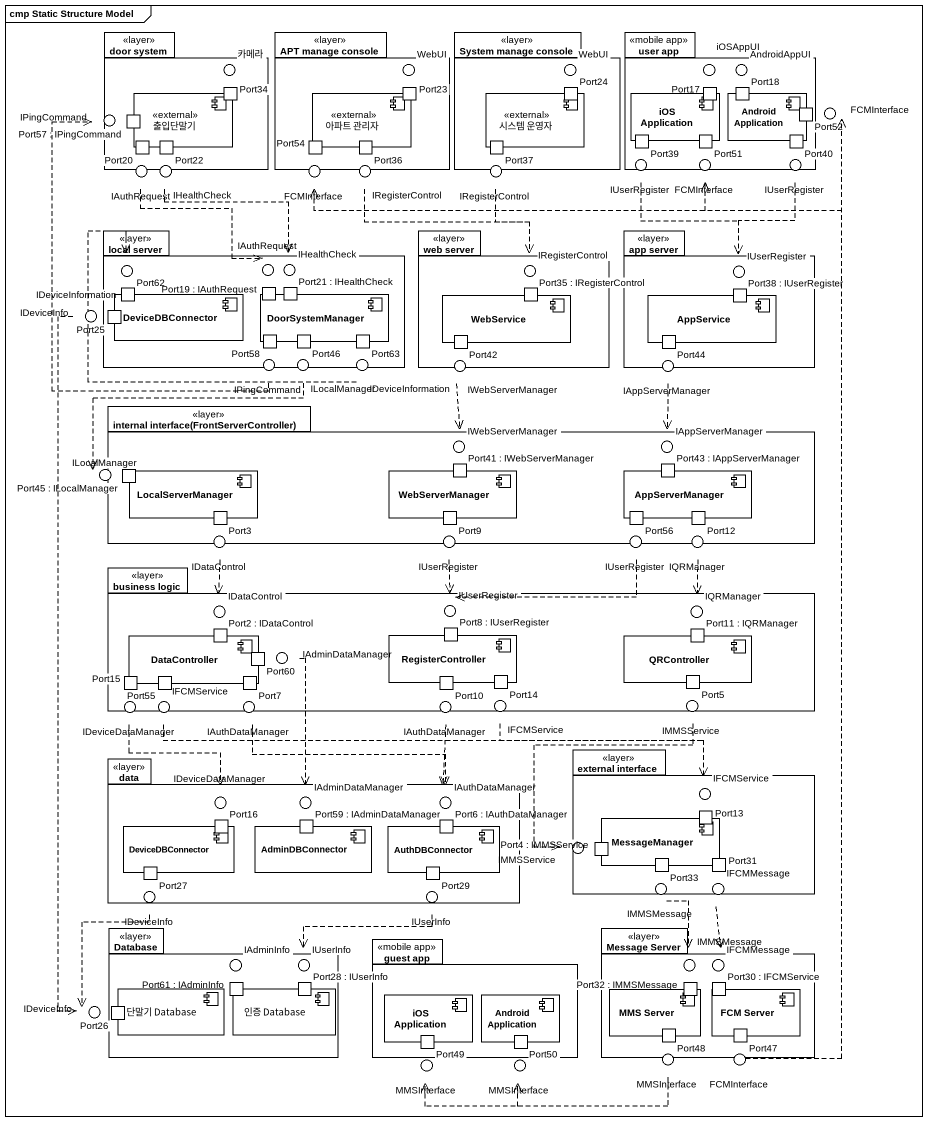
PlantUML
@startuml
mainframe cmp Static Structure Model
package "door system" as door_system <<layer>> {
  component 출입단말기 <<external>> {
    port Port34
    port "Port57 : IPingCommand" as Port57
    port Port20
    port Port22
  }
}
() 카메라
package "APT manage console" as APT_manage_console <<layer>> {
  component "아파트 관리자" as 아파트_관리자 <<external>> {
    port Port23
    port Port54
    port Port36
  }
}
() WebUI
package "System manage console" as System_manage_console <<layer>> {
  component "시스템 운영자" as 시스템_운영자 <<external>> {
    port Port24
    port Port37
  }
}
() "WebUI" as WebUI_2
package "user app" as user_app <<mobile app>> {
  component "iOS Application" as iOS_Application {
    port Port17
    port Port39
    port Port51
  }
  component "Android Application" as Android_Application {
    port Port18
    port Port40
    port Port52
  }
}
() iOSAppUI
() AndroidAppUI
() IPingCommand
() FCMInterface
() IAuthRequest
() IHealthCheck
() "FCMInterface" as FCMInterface_2
() IRegisterControl
() "IRegisterControl" as IRegisterControl_2
() IUserRegister
() "FCMInterface" as FCMInterface_3
() "IUserRegister" as IUserRegister_2
package "local server" as local_server <<layer>> {
  component DeviceDBConnector {
    port Port62
    port Port25
  }
  component DoorSystemManager {
    port "Port19 : IAuthRequest" as Port19
    port "Port21 : IHealthCheck" as Port21
    port Port58
    port Port46
    port Port63
  }
}
() IDeviceInformation
() "IAuthRequest" as IAuthRequest_2
() "IHealthCheck" as IHealthCheck_2
package "web server" as web_server <<layer>> {
  component WebService {
    port "Port35 : IRegisterControl" as Port35
    port Port42
  }
}
() "IRegisterControl" as IRegisterControl_3
package "app server" as app_server <<layer>> {
  component AppService {
    port "Port38 : IUserRegister" as Port38
    port Port44
  }
}
() "IUserRegister" as IUserRegister_3
() IDeviceInfo
() "IPingCommand" as IPingCommand_2
() ILocalManager
() "IDeviceInformation" as IDeviceInformation_2
() IWebServerManager
() IAppServerManager
package "internal interface(FrontServerController)" as internal_interface <<layer>> {
  component LocalServerManager {
    port "Port45 : ILocalManager" as Port45
    port Port3
  }
  component WebServerManager {
    port "Port41 : IWebServerManager" as Port41
    port Port9
  }
  component AppServerManager {
    port "Port43 : IAppServerManager" as Port43
    port Port56
    port Port12
  }
}
() "IWebServerManager" as IWebServerManager_2
() "IAppServerManager" as IAppServerManager_2
() "ILocalManager" as ILocalManager_2
() IDataControl
() "IUserRegister" as IUserRegister_4
() "IUserRegister" as IUserRegister_5
() IQRManager
package "business logic" as business_logic <<layer>> {
  component DataController {
    port "Port2 : IDataControl" as Port2
    port Port60
    port Port15
    port Port55
    port Port7
  }
  component RegisterController {
    port "Port8 : IUserRegister" as Port8
    port Port10
    port Port14
  }
  component QRController {
    port "Port11 : IQRManager" as Port11
    port Port5
  }
}
() "IDataControl" as IDataControl_2
() "IUserRegister" as IUserRegister_6
() "IQRManager" as IQRManager_2
() IAdminDataManager
() IDeviceDataManager
() IFCMService
() IAuthDataManager
() "IAuthDataManager" as IAuthDataManager_2
() "IFCMService" as IFCMService_2
() IMMSService
package data <<layer>> {
  component "DeviceDBConnector" as DeviceDBConnector_2 {
    port Port16
    port Port27
  }
  component AdminDBConnector {
    port "Port59 : IAdminDataManager" as Port59
  }
  component AuthDBConnector {
    port "Port6 : IAuthDataManager" as Port6
    port Port29
  }
}
package "external interface" as external_interface <<layer>> {
  component MessageManager {
    port Port13
    port "Port4 : IMMSService" as Port4
    port Port33
    port Port31
  }
}
() "IFCMService" as IFCMService_3
() "IDeviceDataManager" as IDeviceDataManager_2
() "IAdminDataManager" as IAdminDataManager_2
() "IAuthDataManager" as IAuthDataManager_3
() "IMMSService" as IMMSService_2
() "IDeviceInfo" as IDeviceInfo_2
() IUserInfo
() IMMSMessage
() IFCMMessage
package "Database" as Database_ <<layer>> {
  component "단말기 Database" as 단말기_Database {
    port Port26
  }
  component "인증 Database" as 인증_Database {
    port "Port61 : IAdminInfo" as Port61
    port "Port28 : IUserInfo" as Port28
  }
}
package "guest app" as guest_app <<mobile app>> {
  component "iOS Application" as iOS_Application_2 {
    port Port49
  }
  component "Android Application" as Android_Application_2 {
    port Port50
  }
}
package "Message Server" as Message_Server <<layer>> {
  component "MMS Server" as MMS_Server {
    port "Port32 : IMMSMessage" as Port32
    port Port48
  }
  component "FCM Server" as FCM_Server {
    port "Port30 : IFCMService" as Port30
    port Port47
  }
}
() IAdminInfo
() "IUserInfo" as IUserInfo_2
() "IMMSMessage" as IMMSMessage_2
() "IFCMMessage" as IFCMMessage_2
() "IDeviceInfo" as IDeviceInfo_3
() MMSInterface
() "MMSInterface" as MMSInterface_2
() "MMSInterface" as MMSInterface_3
() "FCMInterface" as FCMInterface_4
door_system -up- 카메라
APT_manage_console -up- WebUI
System_manage_console -up- WebUI_2
user_app -up- iOSAppUI
user_app -up- AndroidAppUI
local_server -left- IDeviceInformation
local_server -up- IAuthRequest_2
local_server -up- IHealthCheck_2
web_server -up- IRegisterControl_3
app_server -up- IUserRegister_3
internal_interface -up- IWebServerManager_2
internal_interface -right- IAppServerManager_2
business_logic -left- IDataControl_2
business_logic -up- IUserRegister_6
business_logic -right- IQRManager_2
business_logic -left- IAdminDataManager
external_interface -up- IFCMService_3
data -left- IDeviceDataManager_2
data -up- IAdminDataManager_2
data -right- IAuthDataManager_3
Database_ -up- IAdminInfo
Database_ -right- IUserInfo_2
Message_Server -up- IMMSMessage_2
Message_Server -up- IFCMMessage_2
IAuthRequest ..> IAuthRequest_2
IHealthCheck ..> IHealthCheck_2
IRegisterControl ..> IRegisterControl_3
IRegisterControl_2 ..> IRegisterControl_3
IUserRegister ..> IUserRegister_3
IUserRegister_2 ..> IUserRegister_3
IDeviceInfo ..> IDeviceInfo_3
IPingCommand_2 .up.> IPingCommand
ILocalManager .left.> ILocalManager_2
IDeviceInformation_2 .left.> IDeviceInformation
IWebServerManager ..> IWebServerManager_2
IAppServerManager ..> IAppServerManager_2
IDataControl ..> IDataControl_2
IUserRegister_4 ..> IUserRegister_6
IUserRegister_5 .left.> IUserRegister_6
IQRManager ..> IQRManager_2
IAdminDataManager ..> IAdminDataManager_2
IDeviceDataManager ..> IDeviceDataManager_2
IFCMService .right.> IFCMService_3
IAuthDataManager .right.> IAuthDataManager_3
IAuthDataManager_2 ..> IAuthDataManager_3
IFCMService_2 .right.> IFCMService_3
IMMSService ..> IMMSService_2
IDeviceInfo_2 ..> IDeviceInfo_3
IUserInfo .left.> IUserInfo_2
IMMSMessage ..> IMMSMessage_2
IFCMMessage ..> IFCMMessage_2
MMSInterface_3 .left.> MMSInterface
MMSInterface_3 .left.> MMSInterface_2
FCMInterface_4 .up.> FCMInterface
FCMInterface_4 .up.> FCMInterface_2
FCMInterface_4 .up.> FCMInterface_3
@enduml
